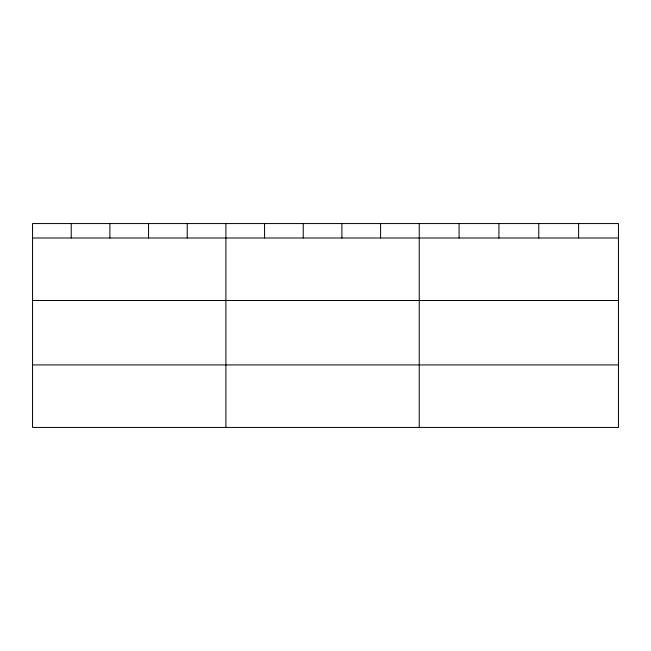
<?xml version="1.0" encoding="UTF-8"?>
<svg xmlns="http://www.w3.org/2000/svg" width="651" height="651" viewBox="0 0 651 651"><rect width="100%" height="100%" fill="white"/><g stroke="black" fill="none" stroke-linecap="round" stroke-linejoin="round"><path stroke-width="0.98" d="M618.45 300.51L618.45 223.57L32.55 223.57L32.55 427.43L618.45 427.43L618.45 300.51L32.55 300.51M32.55 237.997L618.45 237.997M32.55 364.918L618.45 364.918M578.609 223.57L578.609 237.997M538.768 223.57L538.768 237.997M498.926 223.57L498.926 237.997M459.085 223.57L459.085 237.997M419.244 223.57L419.244 427.43M380.575 223.57L380.575 237.997M341.905 223.57L341.905 237.997M303.236 223.57L303.236 237.997M264.566 223.57L264.566 237.997M225.897 223.57L225.897 427.43M187.228 223.57L187.228 237.997M148.558 223.57L148.558 237.997M109.889 223.57L109.889 237.997M71.219 223.57L71.219 237.997"/></g></svg>
